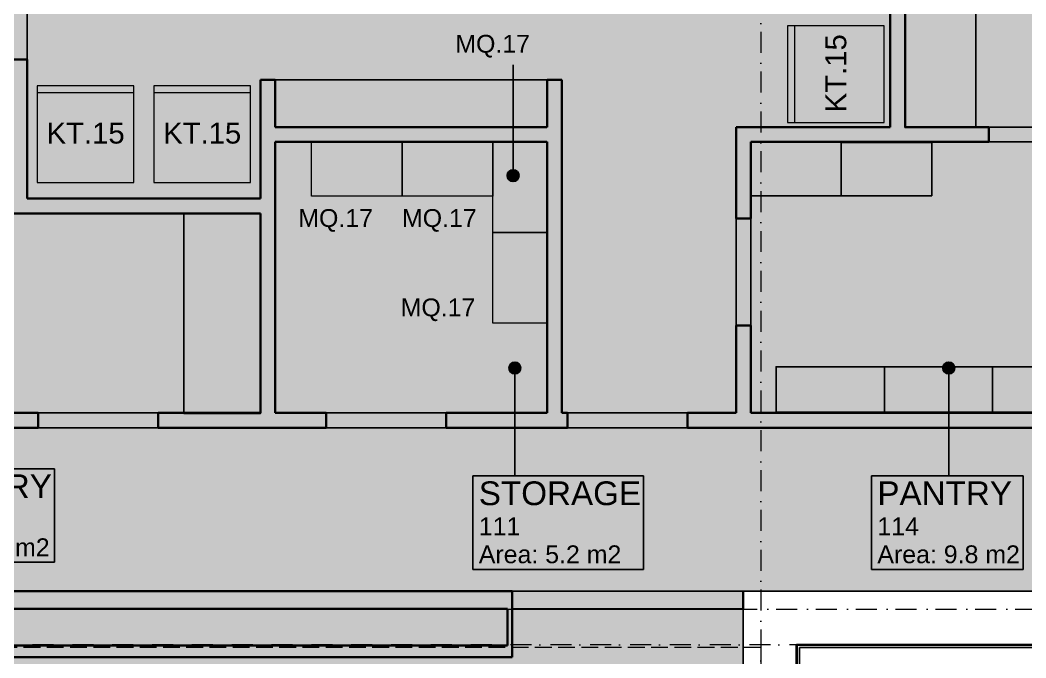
# Model space of a CAD drawing. Header units: millimetres. Extents: x -14278 to 101596, y -22378 to 34603.
# Drawn here: x 21816 to 30280, y 6139 to 11505 of the extents above; entities that cross this region are included whole.
import ezdxf
from ezdxf.enums import TextEntityAlignment as Align

# ---------------------------------------------------------------- set-up
doc = ezdxf.new("R2010")
doc.units = ezdxf.units.MM
doc.header["$MEASUREMENT"] = 0
doc.linetypes.add('Dot & Dashed', pattern=[335.138881, 176.388884, -88.194442, 0, -70.555556])
doc.linetypes.add('Hidden Line', pattern=[195.611112, 141.111112, -54.5])
for name, color, linetype in [('A-Ee_40_20-M_GeneralFFAndEInternalFixed', 7, 'Continuous'), ('A-Zz_20_10_90-T_TextFFEInternal', 7, 'Continuous'), ('NewA-Ee_25_10-M_WallsExternal', 7, 'Continuous'), ('NewA-Ee_25_10-M_WallsInternal', 7, 'Continuous'), ('NewA-Ee_30_40-M_Floors', 7, 'Continuous'), ('NewA-Ee_30_60-M_Pavements', 7, 'Continuous'), ('NewA-Ee_40_20-M_GeneralFFAndEInternalCulinary', 7, 'Continuous'), ('NewA-Ee_40_20-M_GeneralFFAndEInternalFixed', 7, 'Continuous'), ('NewA-SL-M_SpacesInternal', 7, 'Continuous'), ('NewA-Ss_30_25-M_CeilingAndSoffitSystems', 7, 'Continuous'), ('NewA-Zz_20_10_90-T_TextFFEInternal', 7, 'Continuous'), ('NewA-Zz_35_40_80-M_GridStructural', 7, 'Continuous'), ('NewA-Zz_50_10_70-P_BoundarySiteRed', 7, 'Continuous'), ('NewA-Zz_50_10_90-P_BoundarySpace', 7, 'Continuous'), ('NewA-Zz_50_90_00-M_GrossInternal', 7, 'Continuous')]:
    doc.layers.add(name, color=color, linetype=linetype)
doc.styles.add('GENERATED_STYLE_1', font='')
doc.styles.get('GENERATED_STYLE_1').set_extended_font_data('Arial')

# ---------------------------------------------------------------- blocks, each defined once
blk = doc.blocks.new('Beam_1_1', base_point=(28050, 0))
at = {"layer": 'NewA-Ee_25_10-M_WallsExternal', "color": 6, "linetype": 'Hidden Line', "lineweight": 13}
for q in [(8350, 6225.1), (28050, 0)]:
    blk.add_line((28050, 6225.1), q, dxfattribs=at)
blk = doc.blocks.new('STORAGE_111_2_1', base_point=(26343.9, 7316.1))
at = {"layer": 'NewA-SL-M_SpacesInternal', "color": 253, "linetype": 'Continuous', "lineweight": 13}
for p, q in [((26249.7, 10480), (23963.2, 10480)), ((23963.2, 10480), (23963.2, 8200)), ((26249.7, 8200), (26249.7, 10480)), ((23963.2, 8200), (26249.7, 8200))]:
    blk.add_line(p, q, dxfattribs=at)
at = {"layer": 'NewA-SL-M_SpacesInternal', "linetype": 'Continuous'}
for p, q in [((25625.8, 7669.6), (25625.8, 7355.4)), ((25625.8, 7669.6), (27062, 7669.6)), ((27062, 7669.6), (27062, 7355.4)), ((25625.8, 7355.4), (25625.8, 7119.6)), ((27062, 7355.4), (27062, 7119.6)), ((25625.8, 7119.6), (25625.8, 6883.9)), ((27062, 7119.6), (27062, 6883.9)), ((25625.8, 6883.9), (27062, 6883.9))]:
    blk.add_line(p, q, dxfattribs=at)
at = {"layer": 'NewA-SL-M_SpacesInternal', "color": 5, "lineweight": 70, "style": 'GENERATED_STYLE_1'}
for tag, height, p in [('ROOM_NAME', 200, (25675.8, 7623.9)), ('ROOM_NUMBER', 150, (25675.8, 7321.1)), ('adj_text', 150, (25675.8, 7085.4))]:
    blk.add_attdef(tag, text='', height=height, dxfattribs=at).set_placement(p, align=Align.TOP_LEFT)
blk = doc.blocks.new('LAUNDRY_110_3_1', base_point=(21400.9, 7375.3))
at = {"layer": 'NewA-SL-M_SpacesInternal', "color": 253, "linetype": 'Continuous', "lineweight": 13}
for p, q in [((21750.7, 10698.4), (18149.8, 10698.4)), ((18149.8, 10698.4), (18149.8, 8200)), ((21750.7, 9877.2), (21750.7, 10698.4)), ((23838.2, 9877.6), (21750.7, 9877.2)), ((23838.2, 8200), (23838.2, 9877.6)), ((18149.8, 8200), (23838.2, 8200))]:
    blk.add_line(p, q, dxfattribs=at)
at = {"layer": 'NewA-SL-M_SpacesInternal', "linetype": 'Continuous'}
for p, q in [((20698, 7728.8), (20698, 7414.5)), ((20698, 7728.8), (22103.8, 7728.8)), ((22103.8, 7728.8), (22103.8, 7414.5)), ((20698, 7414.5), (20698, 7178.8)), ((22103.8, 7414.5), (22103.8, 7178.8)), ((20698, 7178.8), (20698, 6943.1)), ((22103.8, 7178.8), (22103.8, 6943.1)), ((20698, 6943.1), (22103.8, 6943.1))]:
    blk.add_line(p, q, dxfattribs=at)
at = {"layer": 'NewA-SL-M_SpacesInternal', "color": 5, "lineweight": 70, "style": 'GENERATED_STYLE_1'}
for tag, height, p in [('ROOM_NAME', 200, (20748, 7683.1)), ('ROOM_NUMBER', 150, (20748, 7380.3)), ('adj_text', 150, (20748, 7144.5))]:
    blk.add_attdef(tag, text='', height=height, dxfattribs=at).set_placement(p, align=Align.TOP_LEFT)
blk = doc.blocks.new('KITCHEN_112_5_1', base_point=(25275.7, 17849.3))
at = {"layer": 'NewA-SL-M_SpacesInternal', "color": 253, "linetype": 'Continuous', "lineweight": 13}
for p, q in [((21875.7, 15099.7), (21875.7, 10002.6)), ((29138.9, 10605), (29138.9, 14750.2)), ((23838.2, 10002.6), (23838.2, 11002.8)), ((23838.2, 11002.8), (23963.2, 11002.8)), ((23963.2, 11002.8), (23963.2, 10605)), ((26249.7, 10605), (26249.7, 11002.8)), ((26249.7, 11002.8), (26374.7, 11002.8)), ((26374.7, 11002.8), (26374.7, 8200)), ((23963.2, 10605), (26249.7, 10605)), ((27840.3, 8200), (27840.3, 10605)), ((27840.3, 10605), (29138.9, 10605)), ((21875.7, 10002.6), (23838.2, 10002.6)), ((26374.7, 8200), (27840.3, 8200))]:
    blk.add_line(p, q, dxfattribs=at)
at = {"layer": 'NewA-SL-M_SpacesInternal', "color": 5, "lineweight": 70, "style": 'GENERATED_STYLE_1'}
for tag, height, p in [('ROOM_NAME', 200, (24629.7, 18157.1)), ('ROOM_NUMBER', 150, (24629.7, 17854.3)), ('adj_text', 150, (24629.7, 17618.6))]:
    blk.add_attdef(tag, text='', height=height, dxfattribs=at).set_placement(p, align=Align.TOP_LEFT)
blk = doc.blocks.new('PANTRY_114_6_1', base_point=(29618.9, 7316.1))
at = {"layer": 'NewA-SL-M_SpacesInternal', "color": 253, "linetype": 'Continuous', "lineweight": 13}
for p, q in [((32225, 10480), (27965.3, 10480)), ((27965.3, 10480), (27965.3, 8200)), ((32225, 8200), (32225, 10480)), ((27965.3, 8200), (32225, 8200))]:
    blk.add_line(p, q, dxfattribs=at)
at = {"layer": 'NewA-SL-M_SpacesInternal', "linetype": 'Continuous'}
for p, q in [((28980, 7669.6), (28980, 7355.4)), ((28980, 7669.6), (30257.7, 7669.6)), ((30257.7, 7669.6), (30257.7, 7355.4)), ((28980, 7355.4), (28980, 7119.6)), ((30257.7, 7355.4), (30257.7, 7119.6)), ((28980, 7119.6), (28980, 6883.9)), ((30257.7, 7119.6), (30257.7, 6883.9)), ((28980, 6883.9), (30257.7, 6883.9))]:
    blk.add_line(p, q, dxfattribs=at)
at = {"layer": 'NewA-SL-M_SpacesInternal', "color": 5, "lineweight": 70, "style": 'GENERATED_STYLE_1'}
for tag, height, p in [('ROOM_NAME', 200, (29030, 7623.9)), ('ROOM_NUMBER', 150, (29030, 7321.1)), ('adj_text', 150, (29030, 7085.4))]:
    blk.add_attdef(tag, text='', height=height, dxfattribs=at).set_placement(p, align=Align.TOP_LEFT)
blk = doc.blocks.new('FOOD STORAGE_113_7_1', base_point=(30691.1, 17849.3))
at = {"layer": 'NewA-SL-M_SpacesInternal', "linetype": 'Continuous'}
for p, q in [((29538.8, 18202.9), (29538.8, 17888.6)), ((29538.8, 18202.9), (31843.5, 18202.9)), ((31843.5, 18202.9), (31843.5, 17888.6)), ((29538.8, 17888.6), (29538.8, 17652.9)), ((31843.5, 17888.6), (31843.5, 17652.9)), ((29538.8, 17652.9), (29538.8, 17417.1)), ((31843.5, 17652.9), (31843.5, 17417.1)), ((29538.8, 17417.1), (31843.5, 17417.1))]:
    blk.add_line(p, q, dxfattribs=at)
at = {"layer": 'NewA-SL-M_SpacesInternal', "color": 253, "linetype": 'Continuous', "lineweight": 13}
for p, q in [((29263.9, 15099.7), (29263.9, 10605)), ((32225, 15099.7), (29263.9, 15099.7)), ((32225, 10605), (32225, 15099.7)), ((29263.9, 10605), (32225, 10605))]:
    blk.add_line(p, q, dxfattribs=at)
at = {"layer": 'NewA-SL-M_SpacesInternal', "color": 5, "lineweight": 70, "style": 'GENERATED_STYLE_1'}
for tag, height, p in [('ROOM_NAME', 200, (29588.8, 18157.1)), ('ROOM_NUMBER', 150, (29588.8, 17854.3)), ('adj_text', 150, (29588.8, 17618.6))]:
    blk.add_attdef(tag, text='', height=height, dxfattribs=at).set_placement(p, align=Align.TOP_LEFT)
blk = doc.blocks.new('HALL_117_9_1', base_point=(18959.3, 7316.1))
at = {"layer": 'NewA-SL-M_SpacesInternal', "color": 253, "linetype": 'Continuous', "lineweight": 13}
for p, q in [((32225, 8075), (6032.4, 8075)), ((6032.8, 6700.3), (27899.7, 6700.3)), ((27899.7, 6700.3), (32225, 6700.3))]:
    blk.add_line(p, q, dxfattribs=at)
at = {"layer": 'NewA-SL-M_SpacesInternal', "color": 5, "lineweight": 70, "style": 'GENERATED_STYLE_1'}
for tag, height, p in [('ROOM_NAME', 200, (18313.2, 7623.9)), ('ROOM_NUMBER', 150, (18313.2, 7321.1)), ('adj_text', 150, (18313.2, 7085.4))]:
    blk.add_attdef(tag, text='', height=height, dxfattribs=at).set_placement(p, align=Align.TOP_LEFT)
blk = doc.blocks.new('RECREATION_DINING ROOM_118_18_1', base_point=(18506.4, 5622.1))
at = {"layer": 'NewA-SL-M_SpacesInternal', "color": 253, "linetype": 'Continuous', "lineweight": 13}
for p, q in [((27899.7, 6550.3), (25956, 6550.3)), ((25956, 6550.3), (25956, 6144.1)), ((27899.7, 150.3), (27899.7, 6550.3)), ((25956, 6144.1), (17273.6, 6144.1))]:
    blk.add_line(p, q, dxfattribs=at)
at = {"layer": 'NewA-SL-M_SpacesInternal', "color": 5, "lineweight": 70, "style": 'GENERATED_STYLE_1'}
for tag, height, p in [('ROOM_NAME', 200, (16634.6, 5929.9)), ('ROOM_NUMBER', 150, (16634.6, 5627.1)), ('adj_text', 150, (16634.6, 5391.4))]:
    blk.add_attdef(tag, text='', height=height, dxfattribs=at).set_placement(p, align=Align.TOP_LEFT)
blk = doc.blocks.new('Mesh_1_1', base_point=(14339.9, 34603))
at = {"layer": 'NewA-Ee_30_60-M_Pavements', "color": 254, "linetype": 'Continuous', "lineweight": 13, "flags": 128}
blk.add_lwpolyline([(14339.9, 34603, -0.414214), (42830.6, 6112.3, -0.414214), (14339.9, -22378.4, -0.414214), (-14150.7, 6112.3, -0.414214)], format="xyb", close=True, dxfattribs=at)
blk = doc.blocks.new('Slab_4_1', base_point=(11328, 15324.9))
at = {"layer": 'NewA-Ee_30_40-M_Floors', "linetype": 'Continuous', "lineweight": 13}
blk.add_hatch(color=254, dxfattribs=at).paths.add_polyline_path([(11328, 15324.9), (11328, 15099.7), (150.3, 15099.7), (150.3, 9350.5), (-124.9, 9350.5), (-124.9, 8300.5), (150.3, 8300.5), (150.3, 6700.3), (2050.3, 6700.3), (2050.3, 2150.3), (5499.7, 2150.3), (5499.7, 3091.8), (6214.3, 3091.8), (6214.3, 2766.8), (7714.3, 2766.8), (7714.3, 3091.8), (8455.6, 3091.8), (8500.3, 150.3), (16363.1, 150.3), (16363.1, -124.9), (17413.1, -124.9), (17413.1, 150.3), (27899.7, 150.3), (27899.7, 6700.3), (34699.7, 6700.3), (34699.7, 15099.7), (34639.4, 15099.7), (34639.4, 15324.9), (32809.4, 15324.9), (32809.4, 15099.7), (13158, 15099.7), (13158, 15324.9)])
at = {"layer": 'NewA-Ee_30_40-M_Floors', "color": 6, "linetype": 'Continuous', "lineweight": 13, "flags": 128}
blk.add_lwpolyline([(13158, 15099.7), (32809.4, 15099.7), (32809.4, 15324.9), (34639.4, 15324.9), (34639.4, 15099.7), (34699.7, 15099.7), (34699.7, 6700.3), (27899.7, 6700.3), (27899.7, 150.3), (17413.1, 150.3)], dxfattribs=at)
blk = doc.blocks.new('Slab_6_1', base_point=(17273.6, 6550.3))
at = {"layer": 'NewA-Ss_30_25-M_CeilingAndSoffitSystems', "linetype": 'Continuous', "lineweight": 0}
blk.add_hatch(color=255, dxfattribs=at).paths.add_polyline_path([(17273.6, 6550.3), (15249.9, 6550.3), (15249.9, 150.3), (27899.7, 150.3), (27899.7, 6550), (25956, 6550), (25956, 6144.1), (17273.6, 6144.1)])
at = {"layer": 'NewA-Ss_30_25-M_CeilingAndSoffitSystems', "color": 6, "linetype": 'Continuous', "lineweight": 13, "flags": 128}
blk.add_lwpolyline([(17273.6, 6550.3), (17273.6, 6144.1), (25956, 6144.1), (25956, 6550), (27899.7, 6550), (27899.7, 150.3), (15249.9, 150.3), (15249.9, 6550.3)], close=True, dxfattribs=at)
blk = doc.blocks.new('Slab_13_1', base_point=(23963.2375, 10480))
at = {"layer": 'NewA-Ss_30_25-M_CeilingAndSoffitSystems', "linetype": 'Continuous', "lineweight": 0}
blk.add_hatch(color=255, dxfattribs=at).paths.add_polyline_path([(23963.2375, 10480), (23963.2375, 8200), (26249.65, 8200), (26249.65, 10480)])
at = {"layer": 'NewA-Ss_30_25-M_CeilingAndSoffitSystems', "color": 6, "linetype": 'Continuous', "lineweight": 13, "flags": 128}
blk.add_lwpolyline([(23963.2375, 10480), (26249.65, 10480), (26249.65, 8200), (23963.2375, 8200)], close=True, dxfattribs=at)
blk = doc.blocks.new('Slab_14_1', base_point=(21875.7, 10002.6))
at = {"layer": 'NewA-Ss_30_25-M_CeilingAndSoffitSystems', "linetype": 'Continuous', "lineweight": 0}
blk.add_hatch(color=255, dxfattribs=at).paths.add_polyline_path([(21875.7, 10002.6), (23838.2, 10002.6), (23838.2, 11002.8), (23963.2, 11002.8), (23963.2, 10605), (26249.7, 10605), (26249.7, 11002.8), (26374.7, 11002.8), (26374.7, 8200), (27840.3, 8200), (27840.3, 10605), (29138.9, 10605), (29138.9, 15099.7), (24206.1, 15099.7), (24206.1, 14779.9), (23731.2, 14779.9), (23731.2, 15099.7), (21875.7, 15099.7)])
at = {"layer": 'NewA-Ss_30_25-M_CeilingAndSoffitSystems', "color": 6, "linetype": 'Continuous', "lineweight": 13, "flags": 128}
blk.add_lwpolyline([(21875.7, 10002.6), (21875.7, 15099.7), (23731.2, 15099.7), (23731.2, 14779.9), (24206.1, 14779.9), (24206.1, 15099.7), (29138.9, 15099.7), (29138.9, 10605), (27840.3, 10605), (27840.3, 8200), (26374.7, 8200), (26374.7, 11002.8), (26249.7, 11002.8), (26249.7, 10605), (23963.2, 10605), (23963.2, 11002.8), (23838.2, 11002.8), (23838.2, 10002.6)], close=True, dxfattribs=at)
blk = doc.blocks.new('Slab_15_1', base_point=(29263.9, 15099.7))
at = {"layer": 'NewA-Ss_30_25-M_CeilingAndSoffitSystems', "linetype": 'Continuous', "lineweight": 0}
blk.add_hatch(color=255, dxfattribs=at).paths.add_polyline_path([(29263.9, 15099.7), (29263.9, 10605), (32225, 10605), (32225, 15099.7)])
at = {"layer": 'NewA-Ss_30_25-M_CeilingAndSoffitSystems', "color": 6, "linetype": 'Continuous', "lineweight": 13, "flags": 128}
blk.add_lwpolyline([(29263.9, 15099.7), (32225, 15099.7), (32225, 10605), (29263.9, 10605)], close=True, dxfattribs=at)
blk = doc.blocks.new('Slab_16_1', base_point=(27965.325, 10480))
at = {"layer": 'NewA-Ss_30_25-M_CeilingAndSoffitSystems', "linetype": 'Continuous', "lineweight": 0}
blk.add_hatch(color=255, dxfattribs=at).paths.add_polyline_path([(27965.325, 10480), (27965.325, 8200), (32225, 8200), (32225, 10480)])
at = {"layer": 'NewA-Ss_30_25-M_CeilingAndSoffitSystems', "color": 6, "linetype": 'Continuous', "lineweight": 13, "flags": 128}
blk.add_lwpolyline([(27965.325, 10480), (32225, 10480), (32225, 8200), (27965.325, 8200)], close=True, dxfattribs=at)
blk = doc.blocks.new('Slab_18_1', base_point=(32225, 6700.3))
at = {"layer": 'NewA-Ss_30_25-M_CeilingAndSoffitSystems', "linetype": 'Continuous', "lineweight": 0}
blk.add_hatch(color=255, dxfattribs=at).paths.add_polyline_path([(32225, 6700.3), (32225, 8075), (6060, 8075), (6060, 6700.3)])
at = {"layer": 'NewA-Ss_30_25-M_CeilingAndSoffitSystems', "color": 6, "linetype": 'Continuous', "lineweight": 13, "flags": 128}
blk.add_lwpolyline([(32225, 6700.3), (6060, 6700.3), (6060, 8075), (32225, 8075)], close=True, dxfattribs=at)
blk = doc.blocks.new('Slab_27_1', base_point=(18149.8, 10698.4))
at = {"layer": 'NewA-Ss_30_25-M_CeilingAndSoffitSystems', "linetype": 'Continuous', "lineweight": 0}
blk.add_hatch(color=255, dxfattribs=at).paths.add_polyline_path([(18149.8, 10698.4), (18149.8, 8200), (23838.2, 8200), (23838.2, 9877.6), (21750.7, 9877.6), (21750.7, 10698.4)])
at = {"layer": 'NewA-Ss_30_25-M_CeilingAndSoffitSystems', "color": 6, "linetype": 'Continuous', "lineweight": 13, "flags": 128}
blk.add_lwpolyline([(18149.8, 10698.4), (21750.7, 10698.4), (21750.7, 9877.6), (23838.2, 9877.6), (23838.2, 8200), (18149.8, 8200)], close=True, dxfattribs=at)
blk = doc.blocks.new('Wall_5_1', base_point=(34850, 6550))
at = {"layer": 'NewA-Ee_25_10-M_WallsExternal', "linetype": 'Continuous'}
for p, q in [((33529, 6683.9), (33529, 6700.3)), ((34579, 6700.3), (33529, 6700.3)), ((34579, 6683.9), (34579, 6700.3)), ((33529, 6620.4), (33529, 6683.9)), ((33529, 6550), (33529, 6620.4)), ((34579, 6620.4), (34579, 6683.9)), ((34579, 6550), (34579, 6620.4)), ((33529, 6245.2), (28354.8, 6245.2)), ((33529, 6225.1), (33529, 6245.2)), ((35154.8, 6245.2), (34579, 6245.2)), ((34579, 6225.1), (34579, 6245.2))]:
    blk.add_line(p, q, dxfattribs=at)
at = {"layer": 'NewA-Ee_25_10-M_WallsExternal', "color": 92, "linetype": 'Continuous', "lineweight": 35}
for p, q in [((33529, 6540.1), (33529, 6550)), ((33529, 6425.1), (33529, 6540.1)), ((34579, 6540.1), (34579, 6550)), ((34579, 6425.1), (34579, 6540.1)), ((33529, 6250), (33529, 6425.1)), ((34579, 6250), (34579, 6425.1)), ((33529, 6250), (28350, 6250)), ((35150, 6250), (34579, 6250))]:
    blk.add_line(p, q, dxfattribs=at)
at = {"layer": 'NewA-Ee_25_10-M_WallsExternal', "linetype": 'Continuous', "flags": 128}
for points in [[(32225, 6700.3), (27899.7, 6700.3)], [(33529, 6700.3), (32350, 6700.3)], [(34699.7, 6700.3), (34579, 6700.3)], [(28374.9, 6225.1), (33529, 6225.1)], [(34579, 6225.1), (35174.9, 6225.1)]]:
    blk.add_lwpolyline(points, dxfattribs=at)
blk = doc.blocks.new('Wall_6_1', base_point=(28050, 6550))
at = {"layer": 'NewA-Ee_25_10-M_WallsExternal', "color": 92, "linetype": 'Continuous', "lineweight": 35}
for p, q in [((28350, 6250), (28350, 4889.2)), ((28074.9, 4869), (28050, 4869)), ((28350, 4869), (28074.9, 4869)), ((28074.9, 4125), (28050, 4125)), ((28350, 4125), (28074.9, 4125)), ((28350, 4104.9), (28350, 3594.4)), ((28074.9, 3574.3), (28050, 3574.3)), ((28350, 3574.3), (28074.9, 3574.3)), ((28074.9, 2830.3), (28050, 2830.3)), ((28350, 2830.3), (28074.9, 2830.3)), ((28350, 2810.2), (28350, 2293.9)), ((28074.9, 2273.8), (28050, 2273.8)), ((28350, 2273.8), (28074.9, 2273.8)), ((28074.9, 1529.8), (28050, 1529.8)), ((28350, 1529.8), (28074.9, 1529.8)), ((28350, 1509.7), (28350, -300))]:
    blk.add_line(p, q, dxfattribs=at)
at = {"layer": 'NewA-Ee_25_10-M_WallsExternal', "linetype": 'Continuous'}
for p, q in [((28354.8, 6245.2), (28354.8, 4889.2)), ((27899.7, 4882), (27899.7, 4869)), ((27916.1, 4869), (27899.7, 4869)), ((27899.7, 4869), (27899.7, 4125)), ((27979.6, 4869), (27916.1, 4869)), ((28024.9, 4869), (27979.6, 4869)), ((28050, 4869), (28024.9, 4869)), ((28374.9, 4869), (28354.8, 4869)), ((28374.9, 4889.2), (28374.9, 4869)), ((27899.7, 4112), (27899.7, 4125)), ((27916.1, 4125), (27899.7, 4125)), ((27979.6, 4125), (27916.1, 4125)), ((28024.9, 4125), (27979.6, 4125)), ((28050, 4125), (28024.9, 4125)), ((28374.9, 4125), (28354.8, 4125)), ((28354.8, 4104.9), (28354.8, 3594.4)), ((28374.9, 4104.9), (28374.9, 4125)), ((27899.7, 3587.3), (27899.7, 3574.3)), ((27916.1, 3574.3), (27899.7, 3574.3)), ((27899.7, 3574.3), (27899.7, 2830.3)), ((27979.6, 3574.3), (27916.1, 3574.3)), ((28024.9, 3574.3), (27979.6, 3574.3)), ((28050, 3574.3), (28024.9, 3574.3)), ((28374.9, 3574.3), (28354.8, 3574.3)), ((28374.9, 3594.4), (28374.9, 3574.3)), ((27899.7, 2817.3), (27899.7, 2830.3)), ((27916.1, 2830.3), (27899.7, 2830.3)), ((27979.6, 2830.3), (27916.1, 2830.3)), ((28024.9, 2830.3), (27979.6, 2830.3)), ((28050, 2830.3), (28024.9, 2830.3)), ((28374.9, 2830.3), (28354.8, 2830.3)), ((28354.8, 2810.2), (28354.8, 2293.9)), ((28374.9, 2810.2), (28374.9, 2830.3)), ((27899.7, 2286.8), (27899.7, 2273.8)), ((28374.9, 2293.9), (28374.9, 2273.8)), ((27916.1, 2273.8), (27899.7, 2273.8)), ((27899.7, 2273.8), (27899.7, 1529.8)), ((27979.6, 2273.8), (27916.1, 2273.8)), ((28024.9, 2273.8), (27979.6, 2273.8)), ((28050, 2273.8), (28024.9, 2273.8)), ((28374.9, 2273.8), (28354.8, 2273.8)), ((27899.7, 1516.8), (27899.7, 1529.8)), ((27916.1, 1529.8), (27899.7, 1529.8)), ((27979.6, 1529.8), (27916.1, 1529.8)), ((28024.9, 1529.8), (27979.6, 1529.8)), ((28050, 1529.8), (28024.9, 1529.8)), ((28374.9, 1529.8), (28354.8, 1529.8)), ((28374.9, 1509.7), (28374.9, 1529.8)), ((28354.8, 1509.7), (28354.8, -304.8))]:
    blk.add_line(p, q, dxfattribs=at)
at = {"layer": 'NewA-Ee_25_10-M_WallsExternal', "linetype": 'Continuous', "flags": 128}
for points in [[(27899.7, 6700.3), (27899.7, 4882)], [(28374.9, 4889.2), (28374.9, 6225.1)], [(27899.7, 4112), (27899.7, 3587.3)], [(28374.9, 3594.4), (28374.9, 4104.9)], [(27899.7, 2817.3), (27899.7, 2286.8)], [(28374.9, 2293.9), (28374.9, 2810.2)], [(27899.7, 1516.8), (27899.7, 150.3)], [(28374.9, -324.9), (28374.9, 1509.7)]]:
    blk.add_lwpolyline(points, dxfattribs=at)
blk = doc.blocks.new('Wall_10_1', base_point=(5907.4, 8075))
at = {"layer": 'NewA-Ee_25_10-M_WallsInternal', "color": 92, "linetype": 'Continuous', "lineweight": 35}
for p, q in [((21966.6, 8200), (21966.6, 8075)), ((22976.6, 8200), (22976.6, 8075)), ((24391.9, 8200), (24391.9, 8075)), ((25401.9, 8200), (25401.9, 8075)), ((26421.1, 8200), (26421.1, 8075)), ((27431.1, 8200), (27431.1, 8075))]:
    blk.add_line(p, q, dxfattribs=at)
at = {"layer": 'NewA-Ee_25_10-M_WallsInternal', "linetype": 'Continuous'}
for p, q in [((22976.6, 8200), (21966.6, 8200)), ((25401.9, 8200), (24391.9, 8200)), ((27431.1, 8200), (26421.1, 8200)), ((21966.6, 8075), (22976.6, 8075)), ((24391.9, 8075), (25401.9, 8075)), ((26421.1, 8075), (27431.1, 8075))]:
    blk.add_line(p, q, dxfattribs=at)
at = {"layer": 'NewA-Ee_25_10-M_WallsInternal', "color": 92, "linetype": 'Continuous', "lineweight": 35, "flags": 128}
for points in [[(21966.6, 8200), (18149.8, 8200)], [(23838.2, 8200), (22976.6, 8200)], [(24391.9, 8200), (23963.2, 8200)], [(26249.7, 8200), (25401.9, 8200)], [(26421.1, 8200), (26374.7, 8200)], [(27840.3, 8200), (27431.1, 8200)], [(32225, 8200), (27965.3, 8200)], [(17958.6, 8075), (21966.6, 8075)], [(22976.6, 8075), (24391.9, 8075)], [(25401.9, 8075), (26421.1, 8075)], [(27431.1, 8075), (32225, 8075)]]:
    blk.add_lwpolyline(points, dxfattribs=at)
blk = doc.blocks.new('Wall_12_1', base_point=(27965.3, 8075))
at = {"layer": 'NewA-Ee_25_10-M_WallsInternal', "color": 92, "linetype": 'Continuous', "lineweight": 35}
for p, q in [((27840.3, 9834.4), (27965.3, 9834.4)), ((27840.3, 8934.3), (27965.3, 8934.3))]:
    blk.add_line(p, q, dxfattribs=at)
at = {"layer": 'NewA-Ee_25_10-M_WallsInternal', "linetype": 'Continuous'}
for p, q in [((27840.3, 9834.4), (27840.3, 8934.3)), ((27965.3, 8934.3), (27965.3, 9834.4))]:
    blk.add_line(p, q, dxfattribs=at)
at = {"layer": 'NewA-Ee_25_10-M_WallsInternal', "color": 92, "linetype": 'Continuous', "lineweight": 35, "flags": 128}
for points in [[(27840.3, 10605), (27840.3, 9834.4)], [(27965.3, 9834.4), (27965.3, 10480)], [(27840.3, 8934.3), (27840.3, 8200)], [(27965.3, 8200), (27965.3, 8934.3)]]:
    blk.add_lwpolyline(points, dxfattribs=at)
blk = doc.blocks.new('Wall_13_1', base_point=(27965.3, 10480))
at = {"layer": 'NewA-Ee_25_10-M_WallsInternal', "color": 92, "linetype": 'Continuous', "lineweight": 35}
for p, q in [((29966.9, 10480), (29966.9, 10605)), ((30976.9, 10480), (30976.9, 10605))]:
    blk.add_line(p, q, dxfattribs=at)
at = {"layer": 'NewA-Ee_25_10-M_WallsInternal', "linetype": 'Continuous'}
for p, q in [((30976.9, 10605), (29966.9, 10605)), ((29966.9, 10480), (30976.9, 10480))]:
    blk.add_line(p, q, dxfattribs=at)
at = {"layer": 'NewA-Ee_25_10-M_WallsInternal', "color": 92, "linetype": 'Continuous', "lineweight": 35, "flags": 128}
for points in [[(29138.9, 10605), (27840.3, 10605)], [(29966.9, 10605), (29263.9, 10605)], [(32225, 10605), (30976.9, 10605)], [(27965.3, 10480), (29966.9, 10480)], [(30976.9, 10480), (32225, 10480)]]:
    blk.add_lwpolyline(points, dxfattribs=at)
blk = doc.blocks.new('Wall_14_1', base_point=(29263.9, 10480))
at = {"layer": 'NewA-Ee_25_10-M_WallsInternal', "color": 92, "linetype": 'Continuous', "lineweight": 35, "flags": 128}
for points in [[(29138.9, 15099.7), (29138.9, 14850.2)], [(29263.9, 10605), (29263.9, 15099.7)], [(29138.9, 14750.2), (29138.9, 10605)]]:
    blk.add_lwpolyline(points, dxfattribs=at)
blk = doc.blocks.new('Wall_15_1', base_point=(26374.7, 8075))
at = {"layer": 'NewA-Ee_25_10-M_WallsInternal', "color": 92, "linetype": 'Continuous', "lineweight": 35, "flags": 128}
for points in [[(26374.7, 11002.8), (26249.7, 11002.8)], [(26249.7, 11002.8), (26249.7, 10605)], [(26374.7, 8200), (26374.7, 11002.8)], [(26249.7, 10480), (26249.7, 8200)]]:
    blk.add_lwpolyline(points, dxfattribs=at)
blk = doc.blocks.new('Wall_16_1', base_point=(23963.2, 8075))
at = {"layer": 'NewA-Ee_25_10-M_WallsInternal', "color": 92, "linetype": 'Continuous', "lineweight": 35, "flags": 128}
for points in [[(23963.2, 11002.8), (23838.2, 11002.8)], [(23838.2, 11002.8), (23838.2, 10002.6)], [(23963.2, 10605), (23963.2, 11002.8)], [(23963.2, 8200), (23963.2, 10480)], [(23838.2, 9877.6), (23838.2, 8200)]]:
    blk.add_lwpolyline(points, dxfattribs=at)
blk = doc.blocks.new('Wall_17_1', base_point=(23963.2375, 10480))
at = {"layer": 'NewA-Ee_25_10-M_WallsInternal', "color": 92, "linetype": 'Continuous', "lineweight": 35, "flags": 128}
for points in [[(26249.65, 10605), (23963.2375, 10605)], [(23963.2375, 10480), (26249.65, 10480)]]:
    blk.add_lwpolyline(points, dxfattribs=at)
blk = doc.blocks.new('Wall_19_1', base_point=(21750.7, 9877.2))
at = {"layer": 'NewA-Ee_25_10-M_WallsInternal', "color": 92, "linetype": 'Continuous', "lineweight": 35}
for p, q in [((21750.7, 12183.8), (21875.7, 12183.8)), ((21750.7, 11173.8), (21875.7, 11173.8))]:
    blk.add_line(p, q, dxfattribs=at)
at = {"layer": 'NewA-Ee_25_10-M_WallsInternal', "linetype": 'Continuous'}
for p, q in [((21750.7, 12183.8), (21750.7, 11173.8)), ((21875.7, 11173.8), (21875.7, 12183.8))]:
    blk.add_line(p, q, dxfattribs=at)
at = {"layer": 'NewA-Ee_25_10-M_WallsInternal', "color": 92, "linetype": 'Continuous', "lineweight": 35, "flags": 128}
for points in [[(21750.7, 15099.7), (21750.7, 12183.8)], [(21875.7, 12183.8), (21875.7, 15099.7)], [(21750.7, 11173.8), (21750.7, 10823.4)], [(21875.7, 10002.6), (21875.7, 11173.8)], [(21750.7, 10698.4), (21750.7, 9877.2)], [(21750.7, 9877.2), (21875.7, 9877.2)], [(21875.7, 9877.2), (21875.7, 9877.6)]]:
    blk.add_lwpolyline(points, dxfattribs=at)
blk = doc.blocks.new('Wall_22_1', base_point=(21750.7, 9877.6))
at = {"layer": 'NewA-Ee_25_10-M_WallsInternal', "color": 92, "linetype": 'Continuous', "lineweight": 35, "flags": 128}
for points in [[(23838.2, 10002.6), (21875.7, 10002.6)], [(21875.7, 9877.6), (23838.2, 9877.6)]]:
    blk.add_lwpolyline(points, dxfattribs=at)
blk = doc.blocks.new('Wall_52_1', base_point=(6032.8, 6700.3))
at = {"layer": 'NewA-Ee_25_10-M_WallsInternal', "color": 92, "linetype": 'Continuous', "lineweight": 35}
for p, q in [((25956, 6550.3), (25956, 6700.3)), ((27899.7, 6550.3), (27899.7, 6700.3))]:
    blk.add_line(p, q, dxfattribs=at)
at = {"layer": 'NewA-Ee_25_10-M_WallsInternal', "linetype": 'Continuous'}
for p, q in [((27899.7, 6700.3), (25956, 6700.3)), ((25956, 6550.3), (27899.7, 6550.3))]:
    blk.add_line(p, q, dxfattribs=at)
at = {"layer": 'NewA-Ee_25_10-M_WallsInternal', "color": 92, "linetype": 'Continuous', "lineweight": 35, "flags": 128}
for points in [[(25956, 6700.3), (17273.6, 6700.3)], [(17313.6, 6550.3), (25916, 6550.3)]]:
    blk.add_lwpolyline(points, dxfattribs=at)
blk = doc.blocks.new('Wall_54_1', base_point=(17273.6, 6144.1))
at = {"layer": 'NewA-Ee_25_10-M_WallsInternal', "color": 92, "linetype": 'Continuous', "lineweight": 35, "flags": 128}
for points in [[(25916, 6244.1), (17313.6, 6244.1)], [(17273.6, 6144.1), (25956, 6144.1)]]:
    blk.add_lwpolyline(points, dxfattribs=at)
blk = doc.blocks.new('Wall_55_1', base_point=(25956, 6144.1))
at = {"layer": 'NewA-Ee_25_10-M_WallsInternal', "color": 92, "linetype": 'Continuous', "lineweight": 35, "flags": 128}
for points in [[(25916, 6550.3), (25916, 6244.1)], [(25956, 6144.1), (25956, 6550.3)]]:
    blk.add_lwpolyline(points, dxfattribs=at)
blk = doc.blocks.new('Standard grid marker')
at = {"layer": 'NewA-Zz_35_40_80-M_GridStructural', "color": 6, "linetype": 'Dot & Dashed', "lineweight": 13}
blk.add_line((1000, 0), (18130.8, 0), dxfattribs=at)
at = {"layer": 'NewA-Zz_35_40_80-M_GridStructural', "style": 'GENERATED_STYLE_1'}
blk.add_attdef('AC_MarkerText_1', text='', height=250, rotation=90, dxfattribs=at).set_placement((-250, 14.3), align=Align.MIDDLE_CENTER)
blk = doc.blocks.new('Standard grid marker_2')
at = {"layer": 'NewA-Zz_35_40_80-M_GridStructural', "color": 6, "linetype": 'Dot & Dashed', "lineweight": 13}
blk.add_line((1000, 0), (40175.6, 0), dxfattribs=at)
at = {"layer": 'NewA-Zz_35_40_80-M_GridStructural', "style": 'GENERATED_STYLE_1'}
blk.add_attdef('AC_MarkerText_1', text='', height=250, dxfattribs=at).set_placement((41425.6, 14.3), align=Align.MIDDLE_CENTER)
blk = doc.blocks.new('Standard grid marker_4')
at = {"layer": 'NewA-Zz_35_40_80-M_GridStructural', "color": 6, "linetype": 'Dot & Dashed', "lineweight": 13}
blk.add_line((1000, 0), (40175.6, 0), dxfattribs=at)
blk = doc.blocks.new('Flexible Shelf 19')
at = {"layer": 'NewA-Ee_40_20-M_GeneralFFAndEInternalFixed', "color": 1, "linetype": 'Continuous', "lineweight": 18}
for p, q in [((762, 457.2), (0, 457.2)), ((0, 457.2), (0, 0)), ((762, 0), (762, 457.2)), ((0, 0), (762, 0))]:
    blk.add_line(p, q, dxfattribs=at)
blk = doc.blocks.new('Refrigerator 19')
at = {"layer": 'NewA-Ee_40_20-M_GeneralFFAndEInternalCulinary', "color": 1, "linetype": 'Continuous', "lineweight": 18}
for p, q in [((812.8, 812.8), (0, 812.8)), ((0, 812.8), (0, 0)), ((812.8, 0), (812.8, 812.8)), ((0, 60), (812.8, 60)), ((0, 0), (812.8, 0))]:
    blk.add_line(p, q, dxfattribs=at)
at = {"layer": 'NewA-Ee_40_20-M_GeneralFFAndEInternalCulinary', "style": 'GENERATED_STYLE_1'}
blk.add_attdef('txt', text='', height=176.4, rotation=180, dxfattribs=at).set_placement((406.4, 415), align=Align.MIDDLE_CENTER)
blk = doc.blocks.new('Line_4_1', base_point=(25979, 7669.6))
at = {"layer": 'NewA-Zz_50_10_90-P_BoundarySpace', "linetype": 'Continuous'}
blk.add_hatch(color=256, dxfattribs=at).paths.add_polyline_path([(26029, 8577.5), (26025.2, 8596.7), (26014.4, 8612.9), (25998.1, 8623.7), (25979, 8627.5), (25959.9, 8623.7), (25943.7, 8612.9), (25932.8, 8596.7), (25929, 8577.5), (25932.8, 8558.4), (25943.7, 8542.2), (25959.9, 8531.3), (25979, 8527.5), (25998.1, 8531.3), (26014.4, 8542.2), (26025.2, 8558.4)])
blk.add_line((25979, 7669.6), (25979, 8527.5), dxfattribs=at)
blk.add_circle((25979, 8577.5), 50, dxfattribs=at)
blk = doc.blocks.new('Line_5_1', base_point=(29631.2, 7669.6))
at = {"layer": 'NewA-Zz_50_10_90-P_BoundarySpace', "linetype": 'Continuous'}
blk.add_hatch(color=256, dxfattribs=at).paths.add_polyline_path([(29681.2, 8577.5), (29677.4, 8596.7), (29666.6, 8612.9), (29650.3, 8623.7), (29631.2, 8627.5), (29612.1, 8623.7), (29595.9, 8612.9), (29585, 8596.7), (29581.2, 8577.5), (29585, 8558.4), (29595.9, 8542.2), (29612.1, 8531.3), (29631.2, 8527.5), (29650.3, 8531.3), (29666.6, 8542.2), (29677.4, 8558.4)])
blk.add_line((29631.2, 7669.6), (29631.2, 8527.5), dxfattribs=at)
blk.add_circle((29631.2, 8577.5), 50, dxfattribs=at)
blk = doc.blocks.new('Line_48_1', base_point=(25964.7, 11129.2))
at = {"layer": 'NewA-Zz_20_10_90-T_TextFFEInternal', "linetype": 'Continuous'}
blk.add_hatch(color=256, dxfattribs=at).paths.add_polyline_path([(26014.7, 10196.2), (26010.9, 10215.3), (26000, 10231.5), (25983.8, 10242.4), (25964.7, 10246.2), (25945.5, 10242.4), (25929.3, 10231.5), (25918.5, 10215.3), (25914.7, 10196.2), (25918.5, 10177.1), (25929.3, 10160.8), (25945.5, 10150), (25964.7, 10146.2), (25983.8, 10150), (26000, 10160.8), (26010.9, 10177.1)])
blk.add_line((25964.7, 11129.2), (25964.7, 10246.2), dxfattribs=at)
blk.add_circle((25964.7, 10196.2), 50, dxfattribs=at)
blk = doc.blocks.new('Label_84_1', base_point=(24045.9, 9998.7))
at = {"layer": 'A-Zz_20_10_90-T_TextFFEInternal', "insert": (24470.9, 9914.4), "char_height": 150, "attachment_point": 2, "style": 'GENERATED_STYLE_1'}
blk.add_mtext('\\fArial|b0|i0|c0|p34;MQ.17\\fArial|b0|i0|c0|p34;\\fArial|b0|i0|c0|p34;\\fArial|b0|i0|c0|p34;\\fArial|b0|i0|c0|p34;\\fArial|b0|i0|c0|p34;\\fArial|b0|i0|c0|p34;\\fArial|b0|i0|c0|p34;\\fArial|b0|i0|c0|p34;\\fArial|b0|i0|c0|p34;\\fArial|b0|i0|c0|p34;\\fArial|b0|i0|c0|p34;\\fArial|b0|i0|c0|p34;\\fArial|b0|i0|c0|p34;\\fArial|b0|i0|c0|p34;\\fArial|b0|i0|c0|p34;\\fArial|b0|i0|c0|p34;\\fArial|b0|i0|c0|p34;\\fArial|b0|i0|c0|p34;\\fArial|b0|i0|c0|p34;\\fArial|b0|i0|c0|p34;\\fArial|b0|i0|c0|p34;\\fArial|b0|i0|c0|p34;\\fArial|b0|i0|c0|p34;\\fArial|b0|i0|c0|p34;\\fArial|b0|i0|c0|p34;\\fArial|b0|i0|c0|p34;\\fArial|b0|i0|c0|p34;\\fArial|b0|i0|c0|p34;\\fArial|b0|i0|c0|p34;}', dxfattribs=at)
blk = doc.blocks.new('Label_85_1', base_point=(24918.7, 9998.7))
at = {"layer": 'A-Zz_20_10_90-T_TextFFEInternal', "insert": (25343.7, 9914.4), "char_height": 150, "attachment_point": 2, "style": 'GENERATED_STYLE_1'}
blk.add_mtext('\\fArial|b0|i0|c0|p34;MQ.17\\fArial|b0|i0|c0|p34;\\fArial|b0|i0|c0|p34;\\fArial|b0|i0|c0|p34;\\fArial|b0|i0|c0|p34;\\fArial|b0|i0|c0|p34;\\fArial|b0|i0|c0|p34;\\fArial|b0|i0|c0|p34;\\fArial|b0|i0|c0|p34;\\fArial|b0|i0|c0|p34;\\fArial|b0|i0|c0|p34;\\fArial|b0|i0|c0|p34;\\fArial|b0|i0|c0|p34;\\fArial|b0|i0|c0|p34;\\fArial|b0|i0|c0|p34;\\fArial|b0|i0|c0|p34;\\fArial|b0|i0|c0|p34;\\fArial|b0|i0|c0|p34;\\fArial|b0|i0|c0|p34;\\fArial|b0|i0|c0|p34;\\fArial|b0|i0|c0|p34;\\fArial|b0|i0|c0|p34;\\fArial|b0|i0|c0|p34;\\fArial|b0|i0|c0|p34;\\fArial|b0|i0|c0|p34;\\fArial|b0|i0|c0|p34;\\fArial|b0|i0|c0|p34;\\fArial|b0|i0|c0|p34;\\fArial|b0|i0|c0|p34;\\fArial|b0|i0|c0|p34;}', dxfattribs=at)
blk = doc.blocks.new('Label_86_1', base_point=(24907.7, 9247))
at = {"layer": 'A-Zz_20_10_90-T_TextFFEInternal', "insert": (25332.7, 9162.7), "char_height": 150, "attachment_point": 2, "style": 'GENERATED_STYLE_1'}
blk.add_mtext('\\fArial|b0|i0|c0|p34;MQ.17\\fArial|b0|i0|c0|p34;\\fArial|b0|i0|c0|p34;\\fArial|b0|i0|c0|p34;\\fArial|b0|i0|c0|p34;\\fArial|b0|i0|c0|p34;\\fArial|b0|i0|c0|p34;\\fArial|b0|i0|c0|p34;\\fArial|b0|i0|c0|p34;\\fArial|b0|i0|c0|p34;\\fArial|b0|i0|c0|p34;\\fArial|b0|i0|c0|p34;\\fArial|b0|i0|c0|p34;\\fArial|b0|i0|c0|p34;\\fArial|b0|i0|c0|p34;\\fArial|b0|i0|c0|p34;\\fArial|b0|i0|c0|p34;\\fArial|b0|i0|c0|p34;\\fArial|b0|i0|c0|p34;\\fArial|b0|i0|c0|p34;\\fArial|b0|i0|c0|p34;\\fArial|b0|i0|c0|p34;\\fArial|b0|i0|c0|p34;\\fArial|b0|i0|c0|p34;\\fArial|b0|i0|c0|p34;\\fArial|b0|i0|c0|p34;\\fArial|b0|i0|c0|p34;\\fArial|b0|i0|c0|p34;\\fArial|b0|i0|c0|p34;\\fArial|b0|i0|c0|p34;}', dxfattribs=at)
blk = doc.blocks.new('Label_87_1', base_point=(25367.5, 11464.9))
at = {"layer": 'A-Zz_20_10_90-T_TextFFEInternal', "insert": (25792.5, 11380.6), "char_height": 150, "attachment_point": 2, "style": 'GENERATED_STYLE_1'}
blk.add_mtext('\\fArial|b0|i0|c0|p34;MQ.17\\fArial|b0|i0|c0|p34;\\fArial|b0|i0|c0|p34;\\fArial|b0|i0|c0|p34;\\fArial|b0|i0|c0|p34;\\fArial|b0|i0|c0|p34;\\fArial|b0|i0|c0|p34;\\fArial|b0|i0|c0|p34;\\fArial|b0|i0|c0|p34;\\fArial|b0|i0|c0|p34;\\fArial|b0|i0|c0|p34;\\fArial|b0|i0|c0|p34;\\fArial|b0|i0|c0|p34;\\fArial|b0|i0|c0|p34;\\fArial|b0|i0|c0|p34;\\fArial|b0|i0|c0|p34;\\fArial|b0|i0|c0|p34;\\fArial|b0|i0|c0|p34;\\fArial|b0|i0|c0|p34;\\fArial|b0|i0|c0|p34;\\fArial|b0|i0|c0|p34;\\fArial|b0|i0|c0|p34;\\fArial|b0|i0|c0|p34;\\fArial|b0|i0|c0|p34;\\fArial|b0|i0|c0|p34;\\fArial|b0|i0|c0|p34;\\fArial|b0|i0|c0|p34;\\fArial|b0|i0|c0|p34;\\fArial|b0|i0|c0|p34;\\fArial|b0|i0|c0|p34;}', dxfattribs=at)

msp = doc.modelspace()

# ---------------------------------------------------------------- hatches: boundary and pattern name
at = {"layer": 'A-Ee_40_20-M_GeneralFFAndEInternalFixed', "linetype": 'Continuous', "lineweight": 13}
for points in [[(31622.1, 10600.7), (31622.1, 14498.2), (29859.8, 14498.2), (29859.8, 10600.7), (29263.9, 10600.7), (29263.9, 15099.7), (32225, 15099.7), (32225, 10600.7)], [(23963.2, 11002.8), (26249.7, 11002.8), (26249.7, 10605), (23963.2, 10605)], [(28724.4, 10026.7), (27965.3, 10026.7), (27965.3, 10480), (28724.4, 10480)], [(29489.1, 10026.7), (28724.4, 10026.7), (28724.4, 10475.7), (29489.1, 10475.7)], [(23193.9, 8194.5), (23838.2, 8194.5), (23838.2, 9877.6), (23193.9, 9877.6)], [(29088.7, 8207.2), (28177.9, 8207.2), (28177.9, 8588.5), (29088.7, 8588.5)], [(29999.6, 8588.5), (29088.7, 8588.5), (29088.7, 8207.2), (29999.6, 8207.2)], [(30910.4, 8207.2), (29999.6, 8207.2), (29999.6, 8588.5), (30910.4, 8588.5)]]:
    msp.add_hatch(color=11, dxfattribs=at).paths.add_polyline_path(points)
at = {"layer": 'NewA-Zz_50_90_00-M_GrossInternal', "linetype": 'Continuous', "lineweight": 140}
msp.add_hatch(color=1, dxfattribs=at).paths.add_polyline_path([(150.3, 15099.7), (34699.7, 15099.7), (34699.7, 6700.3), (27899.7, 6700.3), (27899.7, 150.3), (8500.3, 150.3), (8500.3, 3091.8), (5499.7, 3091.8), (5499.7, 2150.3), (2050.3, 2150.3), (2050.3, 6700.3), (150.3, 6700.3)])

# ---------------------------------------------------------------- linework, layer by layer
at = {"layer": 'A-Ee_40_20-M_GeneralFFAndEInternalFixed', "linetype": 'Continuous', "flags": 128}
for points in [[(31622.1, 10600.7), (31622.1, 14498.2), (29859.8, 14498.2), (29859.8, 10600.7), (29263.9, 10600.7), (29263.9, 15099.7), (32225, 15099.7), (32225, 10600.7)], [(23963.2, 11002.8), (26249.7, 11002.8), (26249.7, 10605), (23963.2, 10605)], [(28724.4, 10026.7), (27965.3, 10026.7), (27965.3, 10480), (28724.4, 10480)], [(29489.1, 10026.7), (28724.4, 10026.7), (28724.4, 10475.7), (29489.1, 10475.7)], [(23193.9, 8194.5), (23838.2, 8194.5), (23838.2, 9877.6), (23193.9, 9877.6)], [(29088.7, 8207.2), (28177.9, 8207.2), (28177.9, 8588.5), (29088.7, 8588.5)], [(29999.6, 8588.5), (29088.7, 8588.5), (29088.7, 8207.2), (29999.6, 8207.2)], [(30910.4, 8207.2), (29999.6, 8207.2), (29999.6, 8588.5), (30910.4, 8588.5)]]:
    msp.add_lwpolyline(points, close=True, dxfattribs=at)
at = {"layer": 'NewA-Zz_50_10_70-P_BoundarySiteRed', "color": 1, "linetype": 'Continuous', "lineweight": 140}
msp.add_circle((14339.9, 6112.3), 28490.7, dxfattribs=at)
at = {"layer": 'NewA-Zz_50_90_00-M_GrossInternal', "linetype": 'Continuous', "flags": 128}
msp.add_lwpolyline([(150.3, 15099.7), (34699.7, 15099.7), (34699.7, 6700.3), (27899.7, 6700.3), (27899.7, 150.3), (8500.3, 150.3), (8500.3, 3091.8), (5499.7, 3091.8), (5499.7, 2150.3), (2050.3, 2150.3), (2050.3, 6700.3), (150.3, 6700.3)], close=True, dxfattribs=at)

# ---------------------------------------------------------------- block references
at = {"layer": 'A-Zz_20_10_90-T_TextFFEInternal', "color": 6, "linetype": 'Continuous', "lineweight": 13}
for name, p in [('Label_87_1', (25367.5, 11464.9)), ('Label_84_1', (24045.9, 9998.7)), ('Label_85_1', (24918.7, 9998.7)), ('Label_86_1', (24907.7, 9247))]:
    msp.add_blockref(name, p, dxfattribs=at)
at = {"layer": 'NewA-Ee_25_10-M_WallsExternal', "color": 92, "lineweight": 35}
for name, p in [('Wall_5_1', (34850, 6550)), ('Wall_6_1', (28050, 6550))]:
    msp.add_blockref(name, p, dxfattribs=at)
at = {"layer": 'NewA-Ee_25_10-M_WallsExternal', "color": 6, "lineweight": 13}
msp.add_blockref('Beam_1_1', (28050, 0), dxfattribs=at)
at = {"layer": 'NewA-Ee_25_10-M_WallsInternal', "color": 92, "lineweight": 35}
for name, p in [('Wall_19_1', (21750.7, 9877.2)), ('Wall_14_1', (29263.9, 10480)), ('Wall_16_1', (23963.2, 8075)), ('Wall_15_1', (26374.7, 8075)), ('Wall_17_1', (23963.2, 10480)), ('Wall_12_1', (27965.3, 8075)), ('Wall_13_1', (27965.3, 10480)), ('Wall_22_1', (21750.7, 9877.6)), ('Wall_10_1', (5907.4, 8075)), ('Wall_52_1', (6032.8, 6700.3)), ('Wall_55_1', (25956, 6144.1)), ('Wall_54_1', (17273.6, 6144.1))]:
    msp.add_blockref(name, p, dxfattribs=at)
at = {"layer": 'NewA-Ee_30_40-M_Floors', "color": 6, "linetype": 'Continuous', "lineweight": 13}
msp.add_blockref('Slab_4_1', (11328, 15324.9), dxfattribs=at)
at = {"layer": 'NewA-Ee_30_60-M_Pavements', "color": 254, "lineweight": 13}
msp.add_blockref('Mesh_1_1', (14339.9, 34603), dxfattribs=at)
at = {"layer": 'NewA-Ee_40_20-M_GeneralFFAndEInternalCulinary', "color": 6, "linetype": 'Continuous', "lineweight": 13}
ref = msp.add_blockref('Refrigerator 19', (28273.7, 11455.2), dxfattribs=dict(at, zscale=1000, rotation=270))
ref.add_attrib('txt', 'KT.15', dxfattribs={"color": 7, "height": 176.39, "rotation": 90, "style": 'GENERATED_STYLE_1'}).set_placement((28680.1, 11057.4), align=Align.MIDDLE_CENTER)
ref = msp.add_blockref('Refrigerator 19', (22773, 10952), dxfattribs=dict(at, zscale=1000, rotation=180))
ref.add_attrib('txt', 'KT.15', dxfattribs={"color": 7, "height": 176.39, "rotation": 360, "style": 'GENERATED_STYLE_1'}).set_placement((22366.6, 10554.2), align=Align.MIDDLE_CENTER)
ref = msp.add_blockref('Refrigerator 19', (23754.1, 10952), dxfattribs=dict(at, zscale=1000, rotation=180))
ref.add_attrib('txt', 'KT.15', dxfattribs={"color": 7, "height": 176.39, "rotation": 360, "style": 'GENERATED_STYLE_1'}).set_placement((23347.7, 10554.2), align=Align.MIDDLE_CENTER)
at = {"layer": 'NewA-Ee_40_20-M_GeneralFFAndEInternalFixed', "color": 6, "linetype": 'Continuous', "lineweight": 13, "xscale": -1, "zscale": 1000}
for p in [(25030.5, 10022.8), (25792.5, 10022.8)]:
    msp.add_blockref('Flexible Shelf 19', p, dxfattribs=at)
at = {"layer": 'NewA-Ee_40_20-M_GeneralFFAndEInternalFixed', "color": 6, "linetype": 'Continuous', "lineweight": 13, "xscale": -1, "zscale": 1000, "rotation": 270}
for p in [(25792.5, 9718), (25792.5, 8956)]:
    msp.add_blockref('Flexible Shelf 19', p, dxfattribs=at)
at = {"layer": 'NewA-SL-M_SpacesInternal', "linetype": 'Continuous'}
for name, p in [('KITCHEN_112_5_1', (25275.7, 17849.3)), ('HALL_117_9_1', (18959.3, 7316.1)), ('RECREATION_DINING ROOM_118_18_1', (18506.4, 5622.1))]:
    msp.add_blockref(name, p, dxfattribs=at)
for name, p, values in [('FOOD STORAGE_113_7_1', (30691.1, 17849.3), {'ROOM_NAME': 'FOOD STORAGE', 'ROOM_NUMBER': '113', 'adj_text': 'Area: 13.3 m2'}), ('LAUNDRY_110_3_1', (21400.9, 7375.3), {'ROOM_NAME': 'LAUNDRY', 'ROOM_NUMBER': '110', 'adj_text': 'Area: 12.5 m2'}), ('STORAGE_111_2_1', (26343.9, 7316.1), {'ROOM_NAME': 'STORAGE', 'ROOM_NUMBER': '111', 'adj_text': 'Area: 5.2 m2'}), ('PANTRY_114_6_1', (29618.9, 7316.1), {'ROOM_NAME': 'PANTRY', 'ROOM_NUMBER': '114', 'adj_text': 'Area: 9.8 m2'})]:
    msp.add_blockref(name, p, dxfattribs=at).add_auto_attribs(values)
at = {"layer": 'NewA-Ss_30_25-M_CeilingAndSoffitSystems', "color": 6, "linetype": 'Continuous', "lineweight": 13}
for name, p in [('Slab_14_1', (21875.7, 10002.6)), ('Slab_15_1', (29263.9, 15099.7)), ('Slab_27_1', (18149.8, 10698.4)), ('Slab_13_1', (23963.2, 10480)), ('Slab_16_1', (27965.3, 10480)), ('Slab_18_1', (32225, 6700.3)), ('Slab_6_1', (17273.6, 6550.3))]:
    msp.add_blockref(name, p, dxfattribs=at)
at = {"layer": 'NewA-Zz_20_10_90-T_TextFFEInternal', "linetype": 'Continuous'}
msp.add_blockref('Line_48_1', (25964.7, 11129.2), dxfattribs=at)
at = {"layer": 'NewA-Zz_35_40_80-M_GridStructural', "color": 1, "linetype": 'Continuous', "lineweight": 18, "zscale": 1000}
for name, p, rotation in [('Standard grid marker', (28050, 17770.2), 270), ('Standard grid marker_4', (39523.3, 6250), 180)]:
    msp.add_blockref(name, p, dxfattribs=dict(at, rotation=rotation))
msp.add_blockref('Standard grid marker_2', (-1652.3, 6550), dxfattribs=at)
at = {"layer": 'NewA-Zz_50_10_90-P_BoundarySpace', "linetype": 'Continuous'}
for name, p in [('Line_4_1', (25979, 7669.6)), ('Line_5_1', (29631.2, 7669.6))]:
    msp.add_blockref(name, p, dxfattribs=at)

doc.saveas('drawing.dxf')
